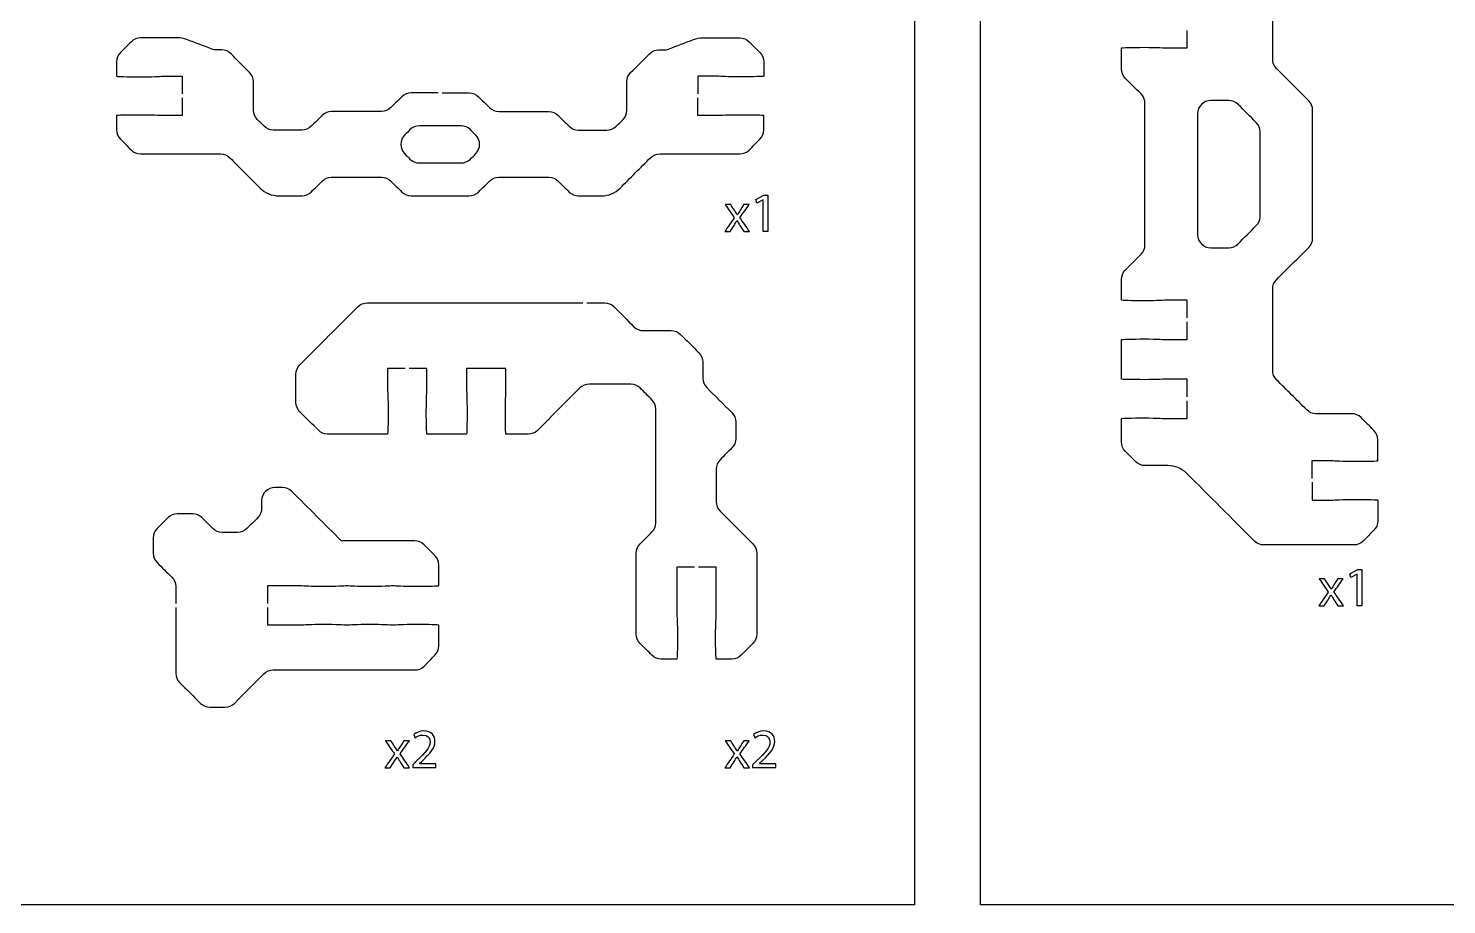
# Model space of a CAD drawing. Extents: x 0 to 430, y 150 to 450.
# Drawn here: x 107.8 to 215.7, y 340.8 to 407.5 of the extents above; entities that cross this region are included whole.
import ezdxf

# ---------------------------------------------------------------- set-up
doc = ezdxf.new("R2010")
doc.units = 0
doc.header["$MEASUREMENT"] = 0
doc.layers.add('DEFAULT', color=18, linetype='CONTINUOUS')

msp = doc.modelspace()

# ---------------------------------------------------------------- linework, layer by layer
at = {"layer": 'DEFAULT', "color": 116}
for points in [[(175.24, 340.79), (5, 340.79), (5, 445), (175.24, 445)], [(361.4, 340.79), (180.24, 340.79), (180.24, 445), (361.4, 445)]]:
    msp.add_lwpolyline(points, close=True, dxfattribs=at)
at = {"layer": 'DEFAULT', "color": 18}
for points in [[(163.73, 394.42), (163.72, 394.42), (163.24, 394.16), (163.17, 394.45), (163.77, 394.77), (164.09, 394.77), (164.09, 392.02), (163.73, 392.02)], [(208.9, 365.94), (208.89, 365.94), (208.41, 365.68), (208.34, 365.96), (208.94, 366.29), (209.26, 366.29), (209.26, 363.54), (208.9, 363.54)]]:
    msp.add_lwpolyline(points, close=True, dxfattribs=at)
at = {"layer": 'DEFAULT', "color": 1}
for points, knots in [([(205.47, 373.23), (205.47, 373.68), (205.47, 374.13), (205.47, 374.58), (205.97, 374.58), (206.47, 374.58), (206.97, 374.58), (207.18, 374.58), (207.75, 374.53), (208.72, 374.53), (209.68, 374.53), (210.47, 374.55), (210.47, 374.58), (210.47, 375.11), (210.47, 375.64), (210.47, 376.17), (210.47, 376.43), (210.36, 376.69), (210.17, 376.87), (209.84, 377.2), (209.52, 377.53), (209.19, 377.86), (209, 378.05), (208.74, 378.15), (208.48, 378.15), (207.57, 378.15), (206.67, 378.15), (205.76, 378.15), (205.5, 378.15), (205.25, 378.26), (205.06, 378.45), (204.29, 379.21), (203.53, 379.97), (202.76, 380.74), (202.57, 380.93), (202.47, 381.18), (202.47, 381.45), (202.47, 383.51), (202.47, 385.58), (202.47, 387.64), (202.47, 387.9), (202.57, 388.16), (202.76, 388.35), (203.58, 389.17), (204.4, 389.98), (205.21, 390.8), (205.4, 390.99), (205.51, 391.24), (205.51, 391.51), (205.51, 394.76), (205.51, 398), (205.51, 401.25), (205.51, 401.52), (205.4, 401.77), (205.21, 401.96), (204.4, 402.78), (203.58, 403.6), (202.76, 404.42), (202.57, 404.6), (202.47, 404.86), (202.47, 405.12), (202.47, 407.19), (202.47, 409.25), (202.47, 411.31), (202.47, 411.58), (202.57, 411.83), (202.76, 412.02), (203.53, 412.78), (204.29, 413.55), (205.06, 414.32), (205.25, 414.51), (205.5, 414.61), (205.76, 414.61), (206.67, 414.61), (207.57, 414.61), (208.48, 414.61), (208.74, 414.61), (209, 414.71), (209.19, 414.9), (209.52, 415.23), (209.84, 415.56), (210.17, 415.89), (210.36, 416.08), (210.47, 416.33), (210.47, 416.6), (210.47, 417.13), (210.47, 417.65), (210.47, 418.18), (210.47, 418.21), (209.68, 418.23), (208.72, 418.23), (207.75, 418.23), (207.18, 418.18), (206.97, 418.18), (206.47, 418.18), (205.97, 418.18), (205.47, 418.18), (205.47, 418.63), (205.47, 419.08), (205.47, 419.53)], [0, 0, 0, 0, 3.83, 3.83, 3.83, 8.08, 8.08, 8.08, 9.08, 9.08, 9.08, 10.08, 10.08, 10.08, 14.58, 14.58, 14.58, 15.58, 15.58, 15.58, 19.539798, 19.539798, 19.539798, 20.539798, 20.539798, 20.539798, 28.229798, 28.229798, 28.229798, 29.229798, 29.229798, 29.229798, 38.42926, 38.42926, 38.42926, 39.42926, 39.42926, 39.42926, 56.97926, 56.97926, 56.97926, 57.97926, 57.97926, 57.97926, 67.815118, 67.815118, 67.815118, 68.815118, 68.815118, 68.815118, 96.435118, 96.435118, 96.435118, 97.435118, 97.435118, 97.435118, 107.270976, 107.270976, 107.270976, 108.270976, 108.270976, 108.270976, 125.820976, 125.820976, 125.820976, 126.820976, 126.820976, 126.820976, 136.027506, 136.027506, 136.027506, 137.027506, 137.027506, 137.027506, 144.717506, 144.717506, 144.717506, 145.717506, 145.717506, 145.717506, 149.677304, 149.677304, 149.677304, 150.677304, 150.677304, 150.677304, 155.167304, 155.167304, 155.167304, 156.167304, 156.167304, 156.167304, 157.167304, 157.167304, 157.167304, 161.417304, 161.417304, 161.417304, 165.247304, 165.247304, 165.247304, 165.247304]), ([(139.01, 402.56), (138.33, 402.56), (137.64, 402.56), (136.95, 402.56), (136.69, 402.56), (136.43, 402.45), (136.24, 402.27), (135.97, 401.99), (135.69, 401.71), (135.42, 401.44), (135.23, 401.25), (134.97, 401.15), (134.71, 401.15), (133.44, 401.15), (132.17, 401.15), (130.9, 401.15), (130.64, 401.15), (130.38, 401.04), (130.19, 400.85), (129.91, 400.58), (129.64, 400.3), (129.36, 400.02), (129.17, 399.84), (128.92, 399.73), (128.66, 399.73), (127.93, 399.73), (127.21, 399.73), (126.48, 399.73), (126.22, 399.73), (125.96, 399.84), (125.77, 400.02), (125.6, 400.2), (125.43, 400.37), (125.26, 400.54), (125.07, 400.73), (124.97, 400.98), (124.97, 401.25), (124.97, 401.97), (124.97, 402.69), (124.97, 403.42), (124.97, 403.68), (124.86, 403.94), (124.67, 404.12), (124.2, 404.6), (123.73, 405.07), (123.26, 405.54), (123.07, 405.73), (122.81, 405.83), (122.55, 405.83), (122.42, 405.83), (122.29, 405.83), (122.15, 405.83), (122.03, 405.83), (121.91, 405.86), (121.8, 405.9), (121.17, 406.14), (120.53, 406.38), (119.9, 406.62), (119.67, 406.71), (119.43, 406.75), (119.19, 406.75), (118.26, 406.75), (117.32, 406.75), (116.39, 406.75), (116.12, 406.75), (115.86, 406.64), (115.68, 406.46), (115.4, 406.18), (115.12, 405.9), (114.85, 405.63), (114.66, 405.44), (114.56, 405.19), (114.56, 404.92), (114.56, 404.56), (114.56, 404.2), (114.56, 403.83), (114.56, 403.81), (115.34, 403.78), (116.31, 403.78), (117.27, 403.78), (117.84, 403.83), (118.06, 403.83), (118.56, 403.83), (119.05, 403.83), (119.55, 403.83), (119.55, 403.38), (119.55, 402.93), (119.55, 402.48)], [0, 0, 0, 0, 5.84, 5.84, 5.84, 6.84, 6.84, 6.84, 10.163402, 10.163402, 10.163402, 11.163402, 11.163402, 11.163402, 21.963402, 21.963402, 21.963402, 22.963402, 22.963402, 22.963402, 26.286804, 26.286804, 26.286804, 27.286804, 27.286804, 27.286804, 33.446804, 33.446804, 33.446804, 34.446804, 34.446804, 34.446804, 36.511556, 36.511556, 36.511556, 37.511556, 37.511556, 37.511556, 43.661556, 43.661556, 43.661556, 44.661556, 44.661556, 44.661556, 50.346694, 50.346694, 50.346694, 51.346694, 51.346694, 51.346694, 52.466694, 52.466694, 52.466694, 53.466694, 53.466694, 53.466694, 59.239181, 59.239181, 59.239181, 60.239181, 60.239181, 60.239181, 68.189181, 68.189181, 68.189181, 69.189181, 69.189181, 69.189181, 72.512582, 72.512582, 72.512582, 73.512582, 73.512582, 73.512582, 76.592582, 76.592582, 76.592582, 77.592582, 77.592582, 77.592582, 78.592582, 78.592582, 78.592582, 82.842582, 82.842582, 82.842582, 86.672582, 86.672582, 86.672582, 86.672582]), ([(139.31, 402.56), (140, 402.56), (140.69, 402.56), (141.38, 402.56), (141.64, 402.56), (141.9, 402.45), (142.08, 402.27), (142.36, 401.99), (142.64, 401.71), (142.91, 401.44), (143.1, 401.25), (143.36, 401.15), (143.62, 401.15), (144.89, 401.15), (146.16, 401.15), (147.43, 401.15), (147.7, 401.15), (147.95, 401.04), (148.14, 400.85), (148.41, 400.58), (148.69, 400.3), (148.97, 400.02), (149.15, 399.84), (149.41, 399.73), (149.67, 399.73), (150.4, 399.73), (151.12, 399.73), (151.85, 399.73), (152.11, 399.73), (152.37, 399.84), (152.55, 400.02), (152.73, 400.2), (152.9, 400.37), (153.07, 400.54), (153.26, 400.73), (153.36, 400.98), (153.36, 401.25), (153.36, 401.97), (153.36, 402.69), (153.36, 403.42), (153.36, 403.68), (153.47, 403.94), (153.65, 404.12), (154.13, 404.6), (154.6, 405.07), (155.07, 405.54), (155.26, 405.73), (155.52, 405.83), (155.78, 405.83), (155.91, 405.83), (156.04, 405.83), (156.18, 405.83), (156.3, 405.83), (156.42, 405.86), (156.53, 405.9), (157.17, 406.14), (157.8, 406.38), (158.43, 406.62), (158.66, 406.71), (158.9, 406.75), (159.14, 406.75), (160.07, 406.75), (161.01, 406.75), (161.94, 406.75), (162.21, 406.75), (162.46, 406.64), (162.65, 406.46), (162.93, 406.18), (163.2, 405.9), (163.48, 405.63), (163.67, 405.44), (163.77, 405.19), (163.77, 404.92), (163.77, 404.56), (163.77, 404.2), (163.77, 403.83), (163.77, 403.81), (162.99, 403.78), (162.02, 403.78), (161.06, 403.78), (160.48, 403.83), (160.27, 403.83), (159.77, 403.83), (159.27, 403.83), (158.77, 403.83), (158.77, 403.38), (158.77, 402.93), (158.77, 402.48)], [0, 0, 0, 0, 5.85, 5.85, 5.85, 6.85, 6.85, 6.85, 10.173402, 10.173402, 10.173402, 11.173402, 11.173402, 11.173402, 21.973402, 21.973402, 21.973402, 22.973402, 22.973402, 22.973402, 26.296804, 26.296804, 26.296804, 27.296804, 27.296804, 27.296804, 33.456804, 33.456804, 33.456804, 34.456804, 34.456804, 34.456804, 36.521556, 36.521556, 36.521556, 37.521556, 37.521556, 37.521556, 43.671556, 43.671556, 43.671556, 44.671556, 44.671556, 44.671556, 50.356694, 50.356694, 50.356694, 51.356694, 51.356694, 51.356694, 52.476694, 52.476694, 52.476694, 53.476694, 53.476694, 53.476694, 59.230475, 59.230475, 59.230475, 60.230475, 60.230475, 60.230475, 68.180475, 68.180475, 68.180475, 69.180475, 69.180475, 69.180475, 72.503877, 72.503877, 72.503877, 73.503877, 73.503877, 73.503877, 76.583877, 76.583877, 76.583877, 77.583877, 77.583877, 77.583877, 78.583877, 78.583877, 78.583877, 82.833877, 82.833877, 82.833877, 86.663877, 86.663877, 86.663877, 86.663877]), ([(195.97, 385.44), (195.97, 385.89), (195.97, 386.34), (195.97, 386.79), (195.47, 386.79), (194.97, 386.79), (194.47, 386.79), (194.26, 386.79), (193.69, 386.74), (192.72, 386.74), (191.76, 386.74), (190.97, 386.76), (190.97, 386.79), (190.97, 387.32), (190.97, 387.84), (190.97, 388.37), (190.97, 388.64), (191.08, 388.89), (191.26, 389.08), (191.66, 389.48), (192.06, 389.88), (192.46, 390.28), (192.65, 390.47), (192.76, 390.72), (192.76, 390.99), (192.76, 394.58), (192.76, 398.18), (192.76, 401.77), (192.76, 402.04), (192.65, 402.3), (192.47, 402.48), (192.07, 402.88), (191.67, 403.29), (191.26, 403.69), (191.08, 403.87), (190.97, 404.13), (190.97, 404.39), (190.97, 404.92), (190.97, 405.45), (190.97, 405.98), (190.97, 406.01), (191.76, 406.03), (192.72, 406.03), (193.69, 406.03), (194.26, 405.98), (194.47, 405.98), (194.97, 405.98), (195.47, 405.98), (195.97, 405.98), (195.97, 406.43), (195.97, 406.88), (195.97, 407.32)], [0, 0, 0, 0, 3.83, 3.83, 3.83, 8.08, 8.08, 8.08, 9.08, 9.08, 9.08, 10.08, 10.08, 10.08, 14.57, 14.57, 14.57, 15.57, 15.57, 15.57, 20.378326, 20.378326, 20.378326, 21.378326, 21.378326, 21.378326, 51.958328, 51.958328, 51.958328, 52.958328, 52.958328, 52.958328, 57.780796, 57.780796, 57.780796, 58.780796, 58.780796, 58.780796, 63.280796, 63.280796, 63.280796, 64.280796, 64.280796, 64.280796, 65.280796, 65.280796, 65.280796, 69.530796, 69.530796, 69.530796, 73.340796, 73.340796, 73.340796, 73.340796]), ([(119.55, 402.18), (119.55, 401.73), (119.55, 401.28), (119.55, 400.83), (119.05, 400.83), (118.56, 400.83), (118.06, 400.83), (117.84, 400.83), (117.27, 400.88), (116.31, 400.88), (115.34, 400.88), (114.56, 400.86), (114.56, 400.83), (114.56, 400.47), (114.56, 400.11), (114.56, 399.75), (114.56, 399.48), (114.66, 399.23), (114.85, 399.04), (115.12, 398.76), (115.4, 398.49), (115.68, 398.21), (115.86, 398.02), (116.12, 397.92), (116.39, 397.92), (118.41, 397.92), (120.44, 397.92), (122.47, 397.92), (122.73, 397.92), (122.98, 397.81), (123.17, 397.63), (123.94, 396.85), (124.71, 396.08), (125.48, 395.31), (125.86, 394.94), (126.37, 394.73), (126.9, 394.73), (127.48, 394.73), (128.07, 394.73), (128.66, 394.73), (128.92, 394.73), (129.17, 394.83), (129.36, 395.02), (129.64, 395.3), (129.91, 395.57), (130.19, 395.85), (130.38, 396.04), (130.64, 396.14), (130.9, 396.14), (132.17, 396.14), (133.44, 396.14), (134.71, 396.14), (134.97, 396.14), (135.23, 396.04), (135.42, 395.85), (135.69, 395.57), (135.97, 395.3), (136.24, 395.02), (136.43, 394.83), (136.69, 394.73), (136.95, 394.73), (138.43, 394.73), (139.9, 394.73), (141.38, 394.73), (141.64, 394.73), (141.9, 394.83), (142.08, 395.02), (142.36, 395.3), (142.64, 395.57), (142.91, 395.85), (143.1, 396.04), (143.36, 396.14), (143.62, 396.14), (144.89, 396.14), (146.16, 396.14), (147.43, 396.14), (147.7, 396.14), (147.95, 396.04), (148.14, 395.85), (148.41, 395.57), (148.69, 395.3), (148.97, 395.02), (149.16, 394.83), (149.41, 394.73), (149.67, 394.73), (150.26, 394.73), (150.85, 394.73), (151.44, 394.73), (151.96, 394.73), (152.47, 394.94), (152.85, 395.32), (153.62, 396.09), (154.39, 396.86), (155.16, 397.63), (155.34, 397.81), (155.6, 397.92), (155.87, 397.92), (157.89, 397.92), (159.92, 397.92), (161.94, 397.92), (162.21, 397.92), (162.46, 398.02), (162.65, 398.21), (162.93, 398.49), (163.2, 398.76), (163.48, 399.04), (163.67, 399.23), (163.77, 399.48), (163.77, 399.75), (163.77, 400.11), (163.77, 400.47), (163.77, 400.83), (163.77, 400.86), (162.99, 400.88), (162.02, 400.88), (161.06, 400.88), (160.48, 400.83), (160.27, 400.83), (159.77, 400.83), (159.27, 400.83), (158.77, 400.83), (158.77, 401.28), (158.77, 401.73), (158.77, 402.18)], [0, 0, 0, 0, 3.83, 3.83, 3.83, 8.08, 8.08, 8.08, 9.08, 9.08, 9.08, 10.08, 10.08, 10.08, 13.15, 13.15, 13.15, 14.15, 14.15, 14.15, 17.473402, 17.473402, 17.473402, 18.473402, 18.473402, 18.473402, 35.703402, 35.703402, 35.703402, 36.703402, 36.703402, 36.703402, 45.966501, 45.966501, 45.966501, 46.966501, 46.966501, 46.966501, 51.956501, 51.956501, 51.956501, 52.956501, 52.956501, 52.956501, 56.279903, 56.279903, 56.279903, 57.279903, 57.279903, 57.279903, 68.079903, 68.079903, 68.079903, 69.079903, 69.079903, 69.079903, 72.403304, 72.403304, 72.403304, 73.403304, 73.403304, 73.403304, 85.943304, 85.943304, 85.943304, 86.943304, 86.943304, 86.943304, 90.266706, 90.266706, 90.266706, 91.266706, 91.266706, 91.266706, 102.066706, 102.066706, 102.066706, 103.066706, 103.066706, 103.066706, 106.390108, 106.390108, 106.390108, 107.390108, 107.390108, 107.390108, 112.380118, 112.380118, 112.380118, 113.380118, 113.380118, 113.380118, 122.636149, 122.636149, 122.636149, 123.636149, 123.636149, 123.636149, 140.866149, 140.866149, 140.866149, 141.866149, 141.866149, 141.866149, 145.189551, 145.189551, 145.189551, 146.189551, 146.189551, 146.189551, 149.259551, 149.259551, 149.259551, 150.259551, 150.259551, 150.259551, 151.259551, 151.259551, 151.259551, 155.509551, 155.509551, 155.509551, 159.339551, 159.339551, 159.339551, 159.339551]), ([(201.22, 392.46), (200.76, 392), (200.3, 391.54), (199.84, 391.08), (199.65, 390.89), (199.4, 390.78), (199.13, 390.78), (198.67, 390.78), (198.22, 390.78), (197.76, 390.78), (197.21, 390.78), (196.76, 391.23), (196.76, 391.78), (196.76, 394.85), (196.76, 397.91), (196.76, 400.98), (196.76, 401.53), (197.21, 401.98), (197.76, 401.98), (198.22, 401.98), (198.67, 401.98), (199.13, 401.98), (199.4, 401.98), (199.65, 401.87), (199.84, 401.69), (200.3, 401.23), (200.76, 400.77), (201.22, 400.31), (201.4, 400.12), (201.51, 399.86), (201.51, 399.6), (201.51, 397.45), (201.51, 395.31), (201.51, 393.16), (201.51, 392.9), (201.4, 392.64), (201.22, 392.46)], [0, 0, 0, 0, 5.529575, 5.529575, 5.529575, 6.529575, 6.529575, 6.529575, 10.410575, 10.410575, 10.410575, 11.410575, 11.410575, 11.410575, 37.471575, 37.471575, 37.471575, 38.471575, 38.471575, 38.471575, 42.352575, 42.352575, 42.352575, 43.352575, 43.352575, 43.352575, 48.88215, 48.88215, 48.88215, 49.88215, 49.88215, 49.88215, 68.12415, 68.12415, 68.12415, 69.12415, 69.12415, 69.12415, 69.12415]), ([(140.75, 397.23), (139.69, 397.23), (138.64, 397.23), (137.58, 397.23), (137.32, 397.23), (137.06, 397.34), (136.87, 397.52), (136.74, 397.66), (136.6, 397.8), (136.46, 397.94), (136.07, 398.33), (136.07, 398.96), (136.46, 399.35), (136.6, 399.49), (136.74, 399.63), (136.87, 399.77), (137.06, 399.95), (137.32, 400.06), (137.58, 400.06), (138.64, 400.06), (139.69, 400.06), (140.75, 400.06), (141.01, 400.06), (141.27, 399.95), (141.46, 399.77), (141.59, 399.63), (141.73, 399.49), (141.87, 399.35), (142.26, 398.96), (142.26, 398.33), (141.87, 397.94), (141.73, 397.8), (141.59, 397.66), (141.46, 397.52), (141.27, 397.34), (141.01, 397.23), (140.75, 397.23)], [1, 1, 1, 1, 9.982, 9.982, 9.982, 10.982, 10.982, 10.982, 12.643701, 12.643701, 12.643701, 13.643701, 13.643701, 13.643701, 15.305402, 15.305402, 15.305402, 16.305402, 16.305402, 16.305402, 25.287402, 25.287402, 25.287402, 26.287402, 26.287402, 26.287402, 27.94981, 27.94981, 27.94981, 28.94981, 28.94981, 28.94981, 30.612218, 30.612218, 30.612218, 31.612218, 31.612218, 31.612218, 31.612218]), ([(136.51, 381.6), (136.06, 381.6), (135.61, 381.6), (135.16, 381.6), (135.16, 381.1), (135.16, 380.6), (135.16, 380.1), (135.16, 379.89), (135.21, 379.31), (135.21, 378.35), (135.21, 377.38), (135.19, 376.6), (135.16, 376.6), (133.64, 376.6), (132.12, 376.6), (130.6, 376.6), (130.34, 376.6), (130.08, 376.7), (129.9, 376.89), (129.43, 377.36), (128.96, 377.82), (128.5, 378.29), (128.31, 378.48), (128.2, 378.73), (128.2, 379), (128.2, 379.72), (128.2, 380.45), (128.2, 381.17), (128.2, 381.44), (128.31, 381.69), (128.5, 381.88), (129.97, 383.35), (131.45, 384.83), (132.92, 386.3), (133.11, 386.49), (133.36, 386.59), (133.63, 386.59), (139.09, 386.59), (144.55, 386.59), (150.01, 386.59)], [0, 0, 0, 0, 3.83, 3.83, 3.83, 8.08, 8.08, 8.08, 9.08, 9.08, 9.08, 10.08, 10.08, 10.08, 23, 23, 23, 24, 24, 24, 29.614428, 29.614428, 29.614428, 30.614428, 30.614428, 30.614428, 36.774428, 36.774428, 36.774428, 37.774428, 37.774428, 37.774428, 55.508666, 55.508666, 55.508666, 56.508666, 56.508666, 56.508666, 102.958666, 102.958666, 102.958666, 102.958666]), ([(150.31, 386.59), (150.76, 386.59), (151.21, 386.59), (151.66, 386.59), (151.93, 386.59), (152.18, 386.49), (152.37, 386.3), (152.88, 385.79), (153.39, 385.28), (153.9, 384.77), (154.09, 384.58), (154.35, 384.47), (154.61, 384.47), (155.32, 384.47), (156.03, 384.47), (156.74, 384.47), (157.01, 384.47), (157.26, 384.37), (157.45, 384.18), (157.92, 383.72), (158.38, 383.25), (158.84, 382.79), (159.03, 382.6), (159.14, 382.35), (159.14, 382.08), (159.14, 381.67), (159.14, 381.26), (159.14, 380.85), (159.14, 380.59), (159.24, 380.33), (159.43, 380.14), (160.07, 379.5), (160.71, 378.87), (161.34, 378.23), (161.53, 378.04), (161.64, 377.79), (161.64, 377.52), (161.64, 377.1), (161.64, 376.68), (161.64, 376.25), (161.64, 375.99), (161.53, 375.73), (161.34, 375.55), (161.05, 375.25), (160.75, 374.95), (160.45, 374.65), (160.26, 374.46), (160.16, 374.21), (160.16, 373.94), (160.16, 373.11), (160.16, 372.28), (160.16, 371.45), (160.16, 371.19), (160.26, 370.93), (160.45, 370.74), (161.28, 369.91), (162.11, 369.08), (162.94, 368.25), (163.13, 368.06), (163.24, 367.81), (163.24, 367.54), (163.24, 365.49), (163.24, 363.43), (163.24, 361.37), (163.24, 361.11), (163.13, 360.85), (162.94, 360.67), (162.64, 360.37), (162.35, 360.07), (162.05, 359.77), (161.86, 359.58), (161.6, 359.47), (161.34, 359.47), (160.94, 359.47), (160.55, 359.47), (160.16, 359.47), (160.13, 359.47), (160.11, 360.26), (160.11, 361.22), (160.11, 362.19), (160.16, 362.76), (160.16, 362.97), (160.16, 364.14), (160.16, 365.31), (160.16, 366.48), (159.71, 366.48), (159.26, 366.48), (158.81, 366.48)], [0, 0, 0, 0, 3.83, 3.83, 3.83, 4.83, 4.83, 4.83, 10.96062, 10.96062, 10.96062, 11.96062, 11.96062, 11.96062, 18.01062, 18.01062, 18.01062, 19.01062, 19.01062, 19.01062, 24.589697, 24.589697, 24.589697, 25.589697, 25.589697, 25.589697, 29.079697, 29.079697, 29.079697, 30.079697, 30.079697, 30.079697, 37.758876, 37.758876, 37.758876, 38.758876, 38.758876, 38.758876, 42.348876, 42.348876, 42.348876, 43.348876, 43.348876, 43.348876, 46.940979, 46.940979, 46.940979, 47.940979, 47.940979, 47.940979, 55.010979, 55.010979, 55.010979, 56.010979, 56.010979, 56.010979, 65.995327, 65.995327, 65.995327, 66.995327, 66.995327, 66.995327, 84.485327, 84.485327, 84.485327, 85.485327, 85.485327, 85.485327, 89.077429, 89.077429, 89.077429, 90.077429, 90.077429, 90.077429, 93.417429, 93.417429, 93.417429, 94.417429, 94.417429, 94.417429, 95.417429, 95.417429, 95.417429, 105.347429, 105.347429, 105.347429, 109.177429, 109.177429, 109.177429, 109.177429]), ([(195.97, 379.43), (195.97, 379.88), (195.97, 380.33), (195.97, 380.78), (195.47, 380.78), (194.97, 380.78), (194.47, 380.78), (194.26, 380.78), (193.69, 380.74), (192.72, 380.74), (191.76, 380.74), (190.97, 380.76), (190.97, 380.78), (190.97, 381.79), (190.97, 382.79), (190.97, 383.79), (190.97, 383.81), (191.76, 383.84), (192.72, 383.84), (193.69, 383.84), (194.26, 383.79), (194.47, 383.79), (194.97, 383.79), (195.47, 383.79), (195.97, 383.79), (195.97, 384.24), (195.97, 384.69), (195.97, 385.14)], [0, 0, 0, 0, 3.83, 3.83, 3.83, 8.08, 8.08, 8.08, 9.08, 9.08, 9.08, 10.08, 10.08, 10.08, 18.59, 18.59, 18.59, 19.59, 19.59, 19.59, 20.59, 20.59, 20.59, 24.84, 24.84, 24.84, 28.67, 28.67, 28.67, 28.67]), ([(158.51, 366.48), (158.06, 366.48), (157.61, 366.48), (157.16, 366.48), (157.16, 365.31), (157.16, 364.14), (157.16, 362.97), (157.16, 362.76), (157.21, 362.19), (157.21, 361.22), (157.21, 360.26), (157.19, 359.47), (157.16, 359.47), (156.76, 359.47), (156.37, 359.47), (155.98, 359.47), (155.71, 359.47), (155.46, 359.58), (155.27, 359.77), (154.97, 360.07), (154.67, 360.37), (154.37, 360.67), (154.18, 360.85), (154.08, 361.11), (154.08, 361.37), (154.08, 363.43), (154.08, 365.49), (154.08, 367.54), (154.08, 367.81), (154.18, 368.06), (154.37, 368.25), (154.67, 368.55), (154.97, 368.85), (155.27, 369.15), (155.46, 369.33), (155.56, 369.59), (155.56, 369.85), (155.56, 372.74), (155.56, 375.62), (155.56, 378.51), (155.56, 378.77), (155.45, 379.02), (155.27, 379.21), (154.97, 379.51), (154.67, 379.81), (154.37, 380.11), (154.18, 380.29), (153.93, 380.4), (153.66, 380.4), (152.61, 380.4), (151.55, 380.4), (150.49, 380.4), (150.23, 380.4), (149.97, 380.29), (149.79, 380.11), (148.71, 379.03), (147.63, 377.96), (146.56, 376.88), (146.37, 376.69), (146.11, 376.59), (145.85, 376.59), (145.29, 376.59), (144.73, 376.59), (144.17, 376.59), (144.14, 376.59), (144.12, 377.37), (144.12, 378.34), (144.12, 379.3), (144.17, 379.87), (144.17, 380.09), (144.17, 380.59), (144.17, 381.09), (144.17, 381.59), (143.17, 381.59), (142.17, 381.59), (141.17, 381.59), (141.17, 381.09), (141.17, 380.59), (141.17, 380.09), (141.17, 379.87), (141.21, 379.3), (141.21, 378.34), (141.21, 377.37), (141.19, 376.59), (141.17, 376.59), (140.16, 376.59), (139.16, 376.59), (138.16, 376.6), (138.14, 376.6), (138.11, 377.38), (138.11, 378.35), (138.11, 379.31), (138.16, 379.89), (138.16, 380.1), (138.16, 380.6), (138.16, 381.1), (138.16, 381.6), (137.71, 381.6), (137.26, 381.6), (136.81, 381.6)], [0, 0, 0, 0, 3.83, 3.83, 3.83, 13.76, 13.76, 13.76, 14.76, 14.76, 14.76, 15.76, 15.76, 15.76, 19.11, 19.11, 19.11, 20.11, 20.11, 20.11, 23.702102, 23.702102, 23.702102, 24.702102, 24.702102, 24.702102, 42.182102, 42.182102, 42.182102, 43.182102, 43.182102, 43.182102, 46.767141, 46.767141, 46.767141, 47.767141, 47.767141, 47.767141, 72.297141, 72.297141, 72.297141, 73.297141, 73.297141, 73.297141, 76.882179, 76.882179, 76.882179, 77.882179, 77.882179, 77.882179, 86.872179, 86.872179, 86.872179, 87.872179, 87.872179, 87.872179, 100.819306, 100.819306, 100.819306, 101.819306, 101.819306, 101.819306, 106.579306, 106.579306, 106.579306, 107.579306, 107.579306, 107.579306, 108.579306, 108.579306, 108.579306, 112.829306, 112.829306, 112.829306, 121.339306, 121.339306, 121.339306, 125.589306, 125.589306, 125.589306, 126.589306, 126.589306, 126.589306, 127.589306, 127.589306, 127.589306, 136.099359, 136.099359, 136.099359, 137.099359, 137.099359, 137.099359, 138.099359, 138.099359, 138.099359, 142.349359, 142.349359, 142.349359, 146.179359, 146.179359, 146.179359, 146.179359]), ([(205.47, 372.93), (205.47, 372.48), (205.47, 372.03), (205.47, 371.58), (205.97, 371.58), (206.47, 371.58), (206.97, 371.58), (207.18, 371.58), (207.75, 371.63), (208.72, 371.63), (209.68, 371.63), (210.47, 371.61), (210.47, 371.58), (210.47, 371.05), (210.47, 370.52), (210.47, 369.99), (210.47, 369.72), (210.36, 369.47), (210.17, 369.28), (209.9, 369.01), (209.62, 368.73), (209.34, 368.45), (209.16, 368.27), (208.9, 368.16), (208.64, 368.16), (206.36, 368.16), (204.08, 368.16), (201.8, 368.16), (201.53, 368.16), (201.28, 368.27), (201.09, 368.45), (199.37, 370.18), (197.65, 371.9), (195.93, 373.62), (195.55, 373.99), (195.04, 374.2), (194.51, 374.2), (193.93, 374.2), (193.35, 374.2), (192.77, 374.2), (192.5, 374.2), (192.25, 374.31), (192.06, 374.49), (191.8, 374.76), (191.53, 375.03), (191.26, 375.29), (191.08, 375.48), (190.97, 375.73), (190.97, 376), (190.97, 376.59), (190.97, 377.19), (190.97, 377.78), (190.97, 377.81), (191.76, 377.83), (192.72, 377.83), (193.69, 377.83), (194.26, 377.78), (194.47, 377.78), (194.97, 377.78), (195.47, 377.78), (195.97, 377.78), (195.97, 378.23), (195.97, 378.68), (195.97, 379.13)], [0, 0, 0, 0, 3.83, 3.83, 3.83, 8.08, 8.08, 8.08, 9.08, 9.08, 9.08, 10.08, 10.08, 10.08, 14.58, 14.58, 14.58, 15.58, 15.58, 15.58, 18.903402, 18.903402, 18.903402, 19.903402, 19.903402, 19.903402, 39.283402, 39.283402, 39.283402, 40.283402, 40.283402, 40.283402, 60.980419, 60.980419, 60.980419, 61.980419, 61.980419, 61.980419, 66.930419, 66.930419, 66.930419, 67.930419, 67.930419, 67.930419, 71.126541, 71.126541, 71.126541, 72.126541, 72.126541, 72.126541, 77.186541, 77.186541, 77.186541, 78.186541, 78.186541, 78.186541, 79.186541, 79.186541, 79.186541, 83.436541, 83.436541, 83.436541, 87.266541, 87.266541, 87.266541, 87.266541]), ([(126.06, 363.71), (126.06, 364.17), (126.06, 364.62), (126.06, 365.07), (126.89, 365.07), (127.73, 365.07), (128.56, 365.07), (128.77, 365.07), (129.35, 365.02), (130.31, 365.02), (131.28, 365.02), (131.85, 365.07), (132.06, 365.07), (132.27, 365.07), (132.85, 365.02), (133.81, 365.02), (134.78, 365.02), (135.35, 365.07), (135.56, 365.07), (135.77, 365.07), (136.34, 365.02), (137.31, 365.02), (138.28, 365.02), (139.06, 365.04), (139.06, 365.07), (139.06, 365.6), (139.06, 366.12), (139.06, 366.65), (139.06, 366.92), (138.96, 367.17), (138.76, 367.36), (138.49, 367.63), (138.21, 367.91), (137.94, 368.18), (137.75, 368.37), (137.49, 368.48), (137.23, 368.48), (135.37, 368.48), (133.51, 368.48), (131.65, 368.48), (130.39, 369.73), (129.14, 370.99), (127.88, 372.24), (127.69, 372.43), (127.44, 372.53), (127.17, 372.53), (126.98, 372.53), (126.78, 372.53), (126.59, 372.53), (126.04, 372.53), (125.59, 372.09), (125.59, 371.54), (125.59, 371.34), (125.59, 371.15), (125.59, 370.95), (125.59, 370.68), (125.48, 370.43), (125.3, 370.24), (125.02, 369.96), (124.74, 369.69), (124.47, 369.41), (124.28, 369.23), (124.02, 369.12), (123.76, 369.12), (123.37, 369.12), (122.98, 369.12), (122.59, 369.12), (122.32, 369.12), (122.07, 369.23), (121.88, 369.41), (121.6, 369.69), (121.33, 369.96), (121.05, 370.24), (120.86, 370.43), (120.61, 370.53), (120.34, 370.53), (119.95, 370.53), (119.56, 370.53), (119.17, 370.53), (118.91, 370.53), (118.65, 370.43), (118.47, 370.24), (118.19, 369.96), (117.91, 369.69), (117.64, 369.41), (117.45, 369.23), (117.35, 368.97), (117.35, 368.71), (117.35, 368.32), (117.35, 367.93), (117.35, 367.54), (117.35, 367.27), (117.45, 367.01), (117.64, 366.83), (118.01, 366.45), (118.39, 366.08), (118.76, 365.7), (118.95, 365.52), (119.06, 365.26), (119.06, 365), (119.06, 364.57), (119.06, 364.14), (119.06, 363.71)], [0, 0, 0, 0, 3.83, 3.83, 3.83, 10.93, 10.93, 10.93, 11.93, 11.93, 11.93, 12.93, 12.93, 12.93, 13.93, 13.93, 13.93, 14.93, 14.93, 14.93, 15.93, 15.93, 15.93, 16.93, 16.93, 16.93, 21.43, 21.43, 21.43, 22.43, 22.43, 22.43, 25.73926, 25.73926, 25.73926, 26.73926, 26.73926, 26.73926, 42.57926, 42.57926, 42.57926, 57.661849, 57.661849, 57.661849, 58.661849, 58.661849, 58.661849, 60.321849, 60.321849, 60.321849, 61.321849, 61.321849, 61.321849, 62.981849, 62.981849, 62.981849, 63.981849, 63.981849, 63.981849, 67.305251, 67.305251, 67.305251, 68.305251, 68.305251, 68.305251, 71.625251, 71.625251, 71.625251, 72.625251, 72.625251, 72.625251, 75.948653, 75.948653, 75.948653, 76.948653, 76.948653, 76.948653, 80.268653, 80.268653, 80.268653, 81.268653, 81.268653, 81.268653, 84.592055, 84.592055, 84.592055, 85.592055, 85.592055, 85.592055, 88.912055, 88.912055, 88.912055, 89.912055, 89.912055, 89.912055, 94.409254, 94.409254, 94.409254, 95.409254, 95.409254, 95.409254, 99.049254, 99.049254, 99.049254, 99.049254]), ([(119.06, 363.41), (119.06, 361.75), (119.06, 360.08), (119.06, 358.41), (119.06, 358.14), (119.16, 357.89), (119.35, 357.7), (119.88, 357.17), (120.41, 356.64), (120.94, 356.11), (121.12, 355.93), (121.38, 355.82), (121.64, 355.82), (122.03, 355.82), (122.42, 355.82), (122.81, 355.82), (123.08, 355.82), (123.33, 355.93), (123.52, 356.11), (124.27, 356.86), (125.02, 357.61), (125.76, 358.36), (125.95, 358.54), (126.21, 358.65), (126.47, 358.65), (130.06, 358.65), (133.64, 358.65), (137.23, 358.65), (137.49, 358.65), (137.75, 358.75), (137.94, 358.94), (138.22, 359.22), (138.49, 359.49), (138.77, 359.77), (138.96, 359.96), (139.06, 360.21), (139.06, 360.48), (139.06, 361.01), (139.06, 361.54), (139.06, 362.06), (139.06, 362.09), (138.28, 362.11), (137.31, 362.11), (136.34, 362.11), (135.77, 362.06), (135.56, 362.06), (135.35, 362.06), (134.78, 362.11), (133.81, 362.11), (132.85, 362.11), (132.27, 362.06), (132.06, 362.06), (131.85, 362.06), (131.28, 362.11), (130.31, 362.11), (129.35, 362.11), (128.77, 362.06), (128.56, 362.06), (127.73, 362.06), (126.89, 362.06), (126.06, 362.06), (126.06, 362.51), (126.06, 362.96), (126.06, 363.41)], [0, 0, 0, 0, 14.19, 14.19, 14.19, 15.19, 15.19, 15.19, 21.553961, 21.553961, 21.553961, 22.553961, 22.553961, 22.553961, 25.873961, 25.873961, 25.873961, 26.873961, 26.873961, 26.873961, 35.868359, 35.868359, 35.868359, 36.868359, 36.868359, 36.868359, 67.368359, 67.368359, 67.368359, 68.368359, 68.368359, 68.368359, 71.691761, 71.691761, 71.691761, 72.691761, 72.691761, 72.691761, 77.181761, 77.181761, 77.181761, 78.181761, 78.181761, 78.181761, 79.181761, 79.181761, 79.181761, 80.181761, 80.181761, 80.181761, 81.181761, 81.181761, 81.181761, 82.181761, 82.181761, 82.181761, 83.181761, 83.181761, 83.181761, 90.281761, 90.281761, 90.281761, 94.111761, 94.111761, 94.111761, 94.111761])]:
    msp.add_open_spline(points, degree=3, knots=knots, dxfattribs=at)
at = {"layer": 'DEFAULT', "color": 18}
for points, knots in [([(161.26, 394.07), (161.35, 393.92), (161.45, 393.77), (161.55, 393.63), (161.62, 393.51), (161.69, 393.41), (161.75, 393.29), (161.76, 393.29), (161.76, 393.29), (161.77, 393.29), (161.83, 393.42), (161.9, 393.52), (161.97, 393.63), (162.07, 393.78), (162.16, 393.92), (162.26, 394.07), (162.39, 394.07), (162.53, 394.07), (162.66, 394.07), (162.43, 393.74), (162.19, 393.41), (161.96, 393.08), (162.2, 392.72), (162.44, 392.37), (162.68, 392.02), (162.54, 392.02), (162.4, 392.02), (162.26, 392.02), (162.16, 392.17), (162.06, 392.33), (161.96, 392.48), (161.88, 392.6), (161.81, 392.71), (161.73, 392.84), (161.66, 392.71), (161.59, 392.6), (161.51, 392.48), (161.41, 392.33), (161.32, 392.17), (161.22, 392.02), (161.08, 392.02), (160.94, 392.02), (160.81, 392.02), (161.05, 392.37), (161.29, 392.72), (161.53, 393.06), (161.3, 393.4), (161.07, 393.73), (160.84, 394.07), (160.98, 394.07), (161.12, 394.07), (161.26, 394.07)], [1.175, 1.175, 1.175, 1.175, 2.671308, 2.671308, 2.671308, 3.671308, 3.671308, 3.671308, 3.707308, 3.707308, 3.707308, 4.707308, 4.707308, 4.707308, 6.187538, 6.187538, 6.187538, 7.325538, 7.325538, 7.325538, 10.75863, 10.75863, 10.75863, 14.385133, 14.385133, 14.385133, 15.584133, 15.584133, 15.584133, 17.145148, 17.145148, 17.145148, 18.168148, 18.168148, 18.168148, 19.168148, 19.168148, 19.168148, 20.722106, 20.722106, 20.722106, 21.886106, 21.886106, 21.886106, 25.497126, 25.497126, 25.497126, 28.953432, 28.953432, 28.953432, 30.128432, 30.128432, 30.128432, 30.128432]), ([(206.42, 365.58), (206.52, 365.44), (206.62, 365.29), (206.71, 365.14), (206.79, 365.03), (206.85, 364.92), (206.92, 364.81), (206.92, 364.81), (206.93, 364.81), (206.93, 364.81), (207, 364.93), (207.07, 365.04), (207.14, 365.15), (207.23, 365.29), (207.33, 365.44), (207.42, 365.58), (207.56, 365.58), (207.69, 365.58), (207.83, 365.58), (207.59, 365.25), (207.36, 364.92), (207.13, 364.59), (207.37, 364.24), (207.61, 363.89), (207.85, 363.54), (207.71, 363.54), (207.57, 363.54), (207.42, 363.54), (207.32, 363.69), (207.22, 363.84), (207.12, 364), (207.04, 364.12), (206.98, 364.23), (206.9, 364.35), (206.83, 364.23), (206.76, 364.12), (206.68, 364), (206.58, 363.84), (206.48, 363.69), (206.38, 363.54), (206.25, 363.54), (206.11, 363.54), (205.97, 363.54), (206.22, 363.88), (206.46, 364.23), (206.7, 364.58), (206.47, 364.92), (206.24, 365.25), (206.01, 365.58), (206.14, 365.58), (206.28, 365.58), (206.42, 365.58)], [0, 0, 0, 0, 1.496308, 1.496308, 1.496308, 2.496308, 2.496308, 2.496308, 2.532308, 2.532308, 2.532308, 3.532308, 3.532308, 3.532308, 5.012538, 5.012538, 5.012538, 6.150538, 6.150538, 6.150538, 9.58363, 9.58363, 9.58363, 13.210133, 13.210133, 13.210133, 14.409133, 14.409133, 14.409133, 15.96931, 15.96931, 15.96931, 16.99231, 16.99231, 16.99231, 17.99231, 17.99231, 17.99231, 19.544886, 19.544886, 19.544886, 20.708886, 20.708886, 20.708886, 24.319335, 24.319335, 24.319335, 27.775641, 27.775641, 27.775641, 28.950641, 28.950641, 28.950641, 28.950641]), ([(137.08, 351.22), (137.08, 351.29), (137.08, 351.37), (137.08, 351.44), (137.18, 351.54), (137.27, 351.63), (137.37, 351.73), (138.07, 352.4), (138.39, 352.75), (138.4, 353.17), (138.4, 353.44), (138.26, 353.7), (137.85, 353.7), (137.6, 353.7), (137.39, 353.58), (137.27, 353.47), (137.23, 353.56), (137.19, 353.65), (137.15, 353.73), (137.34, 353.89), (137.61, 354.01), (137.93, 354.01), (138.52, 354.01), (138.77, 353.61), (138.77, 353.21), (138.77, 352.7), (138.4, 352.29), (137.82, 351.74), (137.75, 351.67), (137.67, 351.6), (137.6, 351.52), (138.01, 351.52), (138.42, 351.52), (138.84, 351.52), (138.84, 351.42), (138.84, 351.32), (138.84, 351.22), (138.25, 351.22), (137.67, 351.22), (137.08, 351.22)], [4.977, 4.977, 4.977, 4.977, 5.624, 5.624, 5.624, 6.777406, 6.777406, 6.777406, 7.777406, 7.777406, 7.777406, 8.777406, 8.777406, 8.777406, 9.777406, 9.777406, 9.777406, 10.592847, 10.592847, 10.592847, 11.592847, 11.592847, 11.592847, 12.592847, 12.592847, 12.592847, 13.592847, 13.592847, 13.592847, 14.466054, 14.466054, 14.466054, 17.968054, 17.968054, 17.968054, 18.843054, 18.843054, 18.843054, 23.820054, 23.820054, 23.820054, 23.820054]), ([(162.92, 351.22), (162.92, 351.29), (162.92, 351.37), (162.92, 351.44), (163.02, 351.54), (163.12, 351.63), (163.22, 351.73), (163.92, 352.4), (164.24, 352.75), (164.24, 353.17), (164.24, 353.44), (164.1, 353.7), (163.69, 353.7), (163.44, 353.7), (163.24, 353.58), (163.11, 353.47), (163.07, 353.56), (163.03, 353.65), (162.99, 353.73), (163.18, 353.89), (163.45, 354.01), (163.77, 354.01), (164.36, 354.01), (164.61, 353.61), (164.61, 353.21), (164.61, 352.7), (164.24, 352.29), (163.66, 351.74), (163.59, 351.67), (163.52, 351.6), (163.44, 351.52), (163.86, 351.52), (164.27, 351.52), (164.68, 351.52), (164.68, 351.42), (164.68, 351.32), (164.68, 351.22), (164.09, 351.22), (163.51, 351.22), (162.92, 351.22)], [4.977, 4.977, 4.977, 4.977, 5.624, 5.624, 5.624, 6.777406, 6.777406, 6.777406, 7.777406, 7.777406, 7.777406, 8.777406, 8.777406, 8.777406, 9.777406, 9.777406, 9.777406, 10.592847, 10.592847, 10.592847, 11.592847, 11.592847, 11.592847, 12.592847, 12.592847, 12.592847, 13.592847, 13.592847, 13.592847, 14.466054, 14.466054, 14.466054, 17.968054, 17.968054, 17.968054, 18.843054, 18.843054, 18.843054, 23.820054, 23.820054, 23.820054, 23.820054]), ([(135.41, 353.26), (135.51, 353.12), (135.61, 352.97), (135.7, 352.82), (135.78, 352.71), (135.84, 352.6), (135.91, 352.49), (135.92, 352.49), (135.92, 352.49), (135.92, 352.49), (135.99, 352.61), (136.06, 352.72), (136.13, 352.83), (136.22, 352.97), (136.32, 353.12), (136.41, 353.26), (136.55, 353.26), (136.68, 353.26), (136.82, 353.26), (136.58, 352.93), (136.35, 352.6), (136.12, 352.27), (136.36, 351.92), (136.6, 351.57), (136.84, 351.21), (136.7, 351.21), (136.56, 351.21), (136.41, 351.21), (136.31, 351.37), (136.21, 351.52), (136.11, 351.68), (136.03, 351.79), (135.97, 351.91), (135.89, 352.03), (135.82, 351.91), (135.75, 351.8), (135.67, 351.68), (135.57, 351.52), (135.47, 351.37), (135.37, 351.21), (135.24, 351.21), (135.1, 351.21), (134.96, 351.21), (135.21, 351.56), (135.45, 351.91), (135.69, 352.26), (135.46, 352.59), (135.23, 352.93), (135, 353.26), (135.14, 353.26), (135.27, 353.26), (135.41, 353.26)], [0, 0, 0, 0, 1.496308, 1.496308, 1.496308, 2.496308, 2.496308, 2.496308, 2.532308, 2.532308, 2.532308, 3.532308, 3.532308, 3.532308, 5.012538, 5.012538, 5.012538, 6.151538, 6.151538, 6.151538, 9.585206, 9.585206, 9.585206, 13.211709, 13.211709, 13.211709, 14.410709, 14.410709, 14.410709, 15.970886, 15.970886, 15.970886, 16.993886, 16.993886, 16.993886, 17.993886, 17.993886, 17.993886, 19.547003, 19.547003, 19.547003, 20.712003, 20.712003, 20.712003, 24.323022, 24.323022, 24.323022, 27.779329, 27.779329, 27.779329, 28.954329, 28.954329, 28.954329, 28.954329]), ([(161.26, 353.26), (161.35, 353.12), (161.45, 352.97), (161.55, 352.82), (161.62, 352.71), (161.69, 352.6), (161.75, 352.49), (161.76, 352.49), (161.76, 352.49), (161.77, 352.49), (161.83, 352.61), (161.9, 352.72), (161.97, 352.83), (162.07, 352.97), (162.16, 353.12), (162.26, 353.26), (162.39, 353.26), (162.53, 353.26), (162.66, 353.26), (162.43, 352.93), (162.19, 352.6), (161.96, 352.27), (162.2, 351.92), (162.44, 351.57), (162.68, 351.21), (162.54, 351.21), (162.4, 351.21), (162.26, 351.21), (162.16, 351.37), (162.06, 351.52), (161.96, 351.68), (161.88, 351.79), (161.81, 351.91), (161.73, 352.03), (161.66, 351.91), (161.59, 351.8), (161.51, 351.68), (161.41, 351.52), (161.32, 351.37), (161.22, 351.21), (161.08, 351.21), (160.94, 351.21), (160.81, 351.21), (161.05, 351.56), (161.29, 351.91), (161.53, 352.26), (161.3, 352.59), (161.07, 352.93), (160.84, 353.26), (160.98, 353.26), (161.12, 353.26), (161.26, 353.26)], [1.175, 1.175, 1.175, 1.175, 2.671308, 2.671308, 2.671308, 3.671308, 3.671308, 3.671308, 3.707308, 3.707308, 3.707308, 4.707308, 4.707308, 4.707308, 6.187538, 6.187538, 6.187538, 7.325538, 7.325538, 7.325538, 10.75863, 10.75863, 10.75863, 14.385133, 14.385133, 14.385133, 15.584133, 15.584133, 15.584133, 17.14431, 17.14431, 17.14431, 18.16731, 18.16731, 18.16731, 19.16731, 19.16731, 19.16731, 20.720426, 20.720426, 20.720426, 21.884426, 21.884426, 21.884426, 25.495446, 25.495446, 25.495446, 28.951752, 28.951752, 28.951752, 30.126752, 30.126752, 30.126752, 30.126752])]:
    msp.add_open_spline(points, degree=3, knots=knots, dxfattribs=at)

doc.saveas('drawing.dxf')
